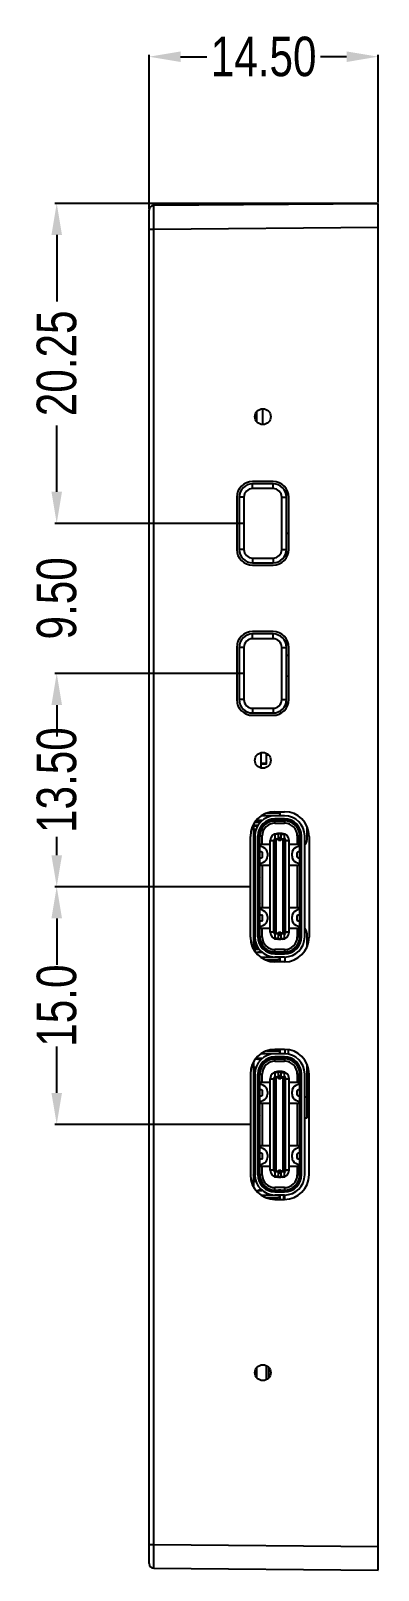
# Model space of a CAD drawing. Header units: inches. Extents: x -81 to 229, y -71 to 99.
# Drawn here: x 75.6 to 97.5, y -25.2 to 72.2 of the extents above; entities that cross this region are included whole.
import ezdxf

# ---------------------------------------------------------------- set-up
doc = ezdxf.new("R2010")
doc.units = ezdxf.units.IN
doc.header["$LTSCALE"] = 1.21
doc.header["$MEASUREMENT"] = 0
doc.header["$PDMODE"] = 3
doc.header["$PDSIZE"] = 0.3125
doc.layers.get('0').update_dxf_attribs({"linetype": 'CONTINUOUS'})
doc.layers.get('Defpoints').update_dxf_attribs({"linetype": 'CONTINUOUS'})
doc.layers.add('DIM', color=3, linetype='CONTINUOUS')
doc.styles.get("Standard").update_dxf_attribs({"font": 'txt', "width": 0.8})
doc.dimstyles.get("Standard").update_dxf_attribs({"dimtxt": 0.15625, "dimasz": 0.1875, "dimexe": 0.125, "dimexo": 0.0625, "dimgap": 0.09, "dimtad": 0, "dimtih": 1, "dimtoh": 1, "dimzin": 4, "dimdsep": 46, "dimtxsty": 'STANDARD', "dimblk": '_FILLED', "dimblk1": '_FILLED', "dimblk2": '_FILLED', "dimcen": 0.09, "dimazin": 1, "dimtp": 0.01, "dimtm": 0.01, "dimtfac": 1, "dimtofl": 0, "dimtmove": 0, "dimatfit": 3, "dimldrblk": '_FILLED', "dimfxl": 1, "dimtolj": 1, "dimtzin": 4, "dimarcsym": 0})

# ---------------------------------------------------------------- blocks, each defined once
blk = doc.blocks.new('_FILLED')
at = {"color": 0, "linetype": 'ByBlock'}
blk.add_solid([(0, 0), (-1, 0.167), (-1, -0.167)], dxfattribs=at)
blk = doc.blocks.new('*D7')
at = {"layer": 'Defpoints', "color": 0}
for p in [(97.535, 70.593), (83.035, 60.889), (97.535, 61.313)]:
    blk.add_point(p, dxfattribs=at)
at = {"layer": 'DIM', "color": 0, "lineweight": -2}
for p, q in [((83.035, 60.952), (83.035, 70.718)), ((85.035, 70.593), (86.695, 70.593)), ((95.535, 70.593), (93.875, 70.593)), ((97.535, 61.376), (97.535, 70.718))]:
    blk.add_line(p, q, dxfattribs=at)
at = {"layer": 'DIM', "color": 0, "lineweight": -2, "xscale": 2, "yscale": 2, "zscale": 2, "rotation": 180}
blk.add_blockref('_FILLED', (83.035, 70.593), dxfattribs=at)
at = {"layer": 'DIM', "color": 0, "lineweight": -2, "xscale": 2, "yscale": 2, "zscale": 2}
blk.add_blockref('_FILLED', (97.535, 70.593), dxfattribs=at)
at = {"layer": 'DIM', "insert": (90.285, 70.593), "char_height": 2.5, "attachment_point": 5}
blk.add_mtext('\\A1;14.50', dxfattribs=at)
blk = doc.blocks.new('*D16')
at = {"layer": 'Defpoints', "color": 0}
for p in [(89.035, 41.063), (77.195, 31.563), (89.035, 31.563)]:
    blk.add_point(p, dxfattribs=at)
at = {"layer": 'DIM', "color": 0, "lineweight": -2}
for p, q in [((77.195, 43.063), (77.195, 45.063)), ((88.973, 41.063), (77.07, 41.063)), ((88.973, 31.563), (77.07, 31.563)), ((77.195, 29.563), (77.195, 27.563))]:
    blk.add_line(p, q, dxfattribs=at)
at = {"layer": 'DIM', "color": 0, "lineweight": -2, "xscale": 2, "yscale": 2, "zscale": 2}
for p, rotation in [((77.195, 41.063), 270), ((77.195, 31.563), 90)]:
    blk.add_blockref('_FILLED', p, dxfattribs=dict(at, rotation=rotation))
at = {"layer": 'DIM', "insert": (77.195, 36.313), "char_height": 2.5, "attachment_point": 5, "rotation": 90}
blk.add_mtext('\\A1;9.50', dxfattribs=at)
blk = doc.blocks.new('*D17')
at = {"layer": 'Defpoints', "color": 0}
for p in [(89.035, 31.563), (77.195, 18.063), (89.445, 18.063)]:
    blk.add_point(p, dxfattribs=at)
at = {"layer": 'DIM', "color": 0, "lineweight": -2}
for p, q in [((88.973, 31.563), (77.07, 31.563)), ((77.195, 29.563), (77.195, 28.403)), ((77.195, 20.063), (77.195, 21.223)), ((89.383, 18.063), (77.07, 18.063))]:
    blk.add_line(p, q, dxfattribs=at)
at = {"layer": 'DIM', "color": 0, "lineweight": -2, "xscale": 2, "yscale": 2, "zscale": 2}
for p, rotation in [((77.195, 31.563), 90), ((77.195, 18.063), 270)]:
    blk.add_blockref('_FILLED', p, dxfattribs=dict(at, rotation=rotation))
at = {"layer": 'DIM', "insert": (77.195, 24.813), "char_height": 2.5, "attachment_point": 5, "rotation": 90}
blk.add_mtext('\\A1;13.50', dxfattribs=at)
blk = doc.blocks.new('*D18')
at = {"layer": 'Defpoints', "color": 0}
for p in [(77.195, 18.063), (77.195, 18.063), (89.445, 3.023)]:
    blk.add_point(p, dxfattribs=at)
at = {"layer": 'DIM', "color": 0, "lineweight": -2}
for p, q in [((77.133, 18.063), (77.07, 18.063)), ((77.195, 16.063), (77.195, 13.133)), ((77.195, 5.023), (77.195, 7.953)), ((89.383, 3.023), (77.07, 3.023))]:
    blk.add_line(p, q, dxfattribs=at)
at = {"layer": 'DIM', "color": 0, "lineweight": -2, "xscale": 2, "yscale": 2, "zscale": 2}
for p, rotation in [((77.195, 18.063), 90), ((77.195, 3.023), 270)]:
    blk.add_blockref('_FILLED', p, dxfattribs=dict(at, rotation=rotation))
at = {"layer": 'DIM', "insert": (77.195, 10.543), "char_height": 2.5, "attachment_point": 5, "rotation": 90}
blk.add_mtext('\\A1;15.0', dxfattribs=at)
blk = doc.blocks.new('*D19')
at = {"layer": 'Defpoints', "color": 0}
for p in [(77.195, 61.313), (97.535, 61.313), (88.585, 41.063)]:
    blk.add_point(p, dxfattribs=at)
at = {"layer": 'DIM', "color": 0, "lineweight": -2}
for p, q in [((97.473, 61.313), (77.07, 61.313)), ((77.195, 59.313), (77.195, 55.111)), ((77.195, 43.063), (77.195, 47.265)), ((88.523, 41.063), (77.07, 41.063))]:
    blk.add_line(p, q, dxfattribs=at)
at = {"layer": 'DIM', "color": 0, "lineweight": -2, "xscale": 2, "yscale": 2, "zscale": 2}
for p, rotation in [((77.195, 61.313), 90), ((77.195, 41.063), 270)]:
    blk.add_blockref('_FILLED', p, dxfattribs=dict(at, rotation=rotation))
at = {"layer": 'DIM', "insert": (77.195, 51.188), "char_height": 2.5, "attachment_point": 5, "rotation": 90}
blk.add_mtext('\\A1;20.25', dxfattribs=at)

msp = doc.modelspace()

# ---------------------------------------------------------------- linework, layer by layer
at = {"color": 7, "linetype": 'Continuous'}
for p, q in [((83.035, -24.763), (83.035, 60.889)), ((83.333, 61.189), (97.535, 61.313)), ((83.333, 59.689), (83.333, 61.189)), ((97.535, -25.187), (97.535, 61.313)), ((83.035, 59.689), (83.333, 59.689)), ((83.333, 59.689), (97.535, 59.813)), ((83.333, -23.563), (83.333, 59.689)), ((89.865, 47.484), (89.865, 48.142)), ((90.235, 47.313), (90.235, 48.313)), ((90.885, 43.713), (89.585, 43.713)), ((89.585, 43.263), (89.585, 43.563)), ((90.885, 43.563), (89.585, 43.563)), ((90.885, 43.263), (89.585, 43.263)), ((90.885, 43.263), (90.885, 43.563)), ((91.735, 38.906), (91.735, 43.22)), ((88.585, 42.713), (88.585, 39.413)), ((88.735, 42.713), (88.735, 39.413)), ((89.035, 42.713), (88.735, 42.713)), ((89.035, 42.713), (89.035, 39.413)), ((91.435, 39.413), (91.435, 42.713)), ((91.435, 42.713), (91.735, 42.713)), ((91.885, 39.413), (91.885, 42.713)), ((91.885, 40.424), (91.735, 40.424)), ((89.035, 39.413), (88.735, 39.413)), ((91.435, 39.413), (91.735, 39.413)), ((89.585, 38.863), (89.585, 38.563)), ((89.585, 38.863), (90.885, 38.863)), ((89.585, 38.563), (90.885, 38.563)), ((89.585, 38.413), (90.885, 38.413)), ((90.885, 38.863), (90.885, 38.563)), ((90.885, 34.213), (89.585, 34.213)), ((88.585, 33.213), (88.585, 29.913)), ((88.735, 33.213), (88.735, 29.913)), ((89.035, 33.213), (88.735, 33.213)), ((89.035, 33.213), (89.035, 29.913)), ((89.585, 33.763), (89.585, 34.063)), ((90.885, 34.063), (89.585, 34.063)), ((90.885, 33.763), (89.585, 33.763)), ((90.885, 33.763), (90.885, 34.063)), ((91.435, 29.913), (91.435, 33.213)), ((91.435, 33.213), (91.735, 33.213)), ((91.735, 29.406), (91.735, 33.72)), ((91.885, 29.913), (91.885, 33.213)), ((91.885, 32.701), (91.735, 32.704)), ((91.735, 31.404), (91.885, 31.401)), ((89.035, 29.913), (88.735, 29.913)), ((89.585, 29.363), (89.585, 29.063)), ((89.585, 29.363), (90.885, 29.363)), ((90.885, 29.363), (90.885, 29.063)), ((91.435, 29.913), (91.735, 29.913)), ((89.585, 29.063), (90.885, 29.063)), ((89.585, 28.913), (90.885, 28.913)), ((90.135, 25.583), (90.135, 26.543)), ((90.441, 26.516), (90.441, 25.841)), ((90.471, 25.871), (90.471, 26.496)), ((90.471, 26.404), (90.585, 26.404)), ((90.471, 25.871), (90.135, 25.871)), ((90.135, 25.841), (90.441, 25.841)), ((91.005, 22.558), (90.153, 22.558)), ((90.191, 22.578), (91.325, 22.578)), ((90.425, 22.578), (90.425, 22.558)), ((91.125, 22.728), (90.52, 22.728)), ((90.575, 22.558), (90.575, 22.578)), ((90.775, 22.578), (90.775, 22.558)), ((90.925, 22.558), (90.925, 22.578)), ((91.005, 22.813), (91.605, 22.813)), ((91.605, 22.558), (91.005, 22.558)), ((91.125, 22.813), (91.125, 22.728)), ((91.325, 22.558), (91.325, 22.813)), ((89.635, 21.983), (89.635, 14.143)), ((89.635, 21.659), (89.675, 21.659)), ((89.635, 21.642), (89.675, 21.642)), ((89.635, 21.538), (89.675, 21.538)), ((89.638, 21.989), (89.651, 21.989)), ((89.651, 22.012), (89.651, 21.95)), ((89.919, 21.95), (89.651, 21.95)), ((89.671, 21.93), (89.671, 22.05)), ((89.671, 21.93), (89.905, 21.93)), ((89.675, 14.488), (89.675, 21.688)), ((89.795, 21.688), (89.675, 21.688)), ((90.054, 22.13), (89.717, 22.13)), ((89.732, 22.149), (89.91, 22.149)), ((89.94, 22.18), (89.757, 22.18)), ((89.94, 22.21), (89.782, 22.21)), ((90.182, 22.258), (89.822, 22.258)), ((89.91, 22.258), (89.91, 22.149)), ((89.94, 22.18), (89.94, 22.258)), ((89.943, 22.254), (89.94, 22.254)), ((89.943, 22.258), (89.943, 22.254)), ((90.025, 22.178), (90.025, 22.258)), ((90.025, 22.178), (90.067, 22.143)), ((90.115, 22.238), (90.115, 22.195)), ((90.115, 22.238), (90.162, 22.238)), ((90.813, 22.238), (91.605, 22.238)), ((91.005, 22.358), (91.005, 22.258)), ((91.605, 22.358), (91.005, 22.358)), ((91.605, 22.258), (91.005, 22.258)), ((91.005, 22.088), (91.005, 22.238)), ((91.005, 22.088), (91.605, 22.088)), ((91.155, 21.383), (91.155, 21.433)), ((91.23, 21.433), (91.155, 21.433)), ((91.23, 22.238), (91.23, 22.258)), ((91.23, 22.244), (91.38, 22.244)), ((91.23, 20.983), (91.23, 21.433)), ((91.38, 21.433), (91.23, 21.433)), ((91.38, 22.258), (91.38, 22.238)), ((91.38, 21.433), (91.38, 20.983)), ((91.455, 21.433), (91.38, 21.433)), ((91.455, 21.433), (91.455, 21.383)), ((91.605, 22.258), (91.605, 22.358)), ((91.605, 22.238), (91.605, 22.088)), ((92.155, 22.088), (92.121, 22.088)), ((92.275, 21.993), (92.275, 21.966)), ((93.035, 21.063), (93.035, 21.871)), ((89.445, 14.873), (89.445, 21.253)), ((89.675, 21.298), (89.635, 21.298)), ((89.635, 21.278), (89.675, 21.278)), ((89.675, 21.228), (89.635, 21.228)), ((89.675, 20.728), (89.635, 20.728)), ((89.675, 20.498), (89.635, 20.498)), ((89.635, 20.478), (89.675, 20.478)), ((89.725, 21.278), (89.725, 14.898)), ((89.925, 14.898), (89.925, 21.278)), ((90.025, 21.278), (89.925, 21.278)), ((90.025, 21.278), (90.025, 14.898)), ((90.045, 20.669), (90.045, 21.283)), ((90.045, 21.278), (90.195, 21.278)), ((90.705, 20.738), (90.045, 20.738)), ((90.286, 20.548), (90.085, 20.637)), ((90.195, 20.738), (90.195, 21.278)), ((90.705, 15.193), (90.705, 20.983)), ((90.705, 20.983), (90.935, 20.983)), ((90.935, 15.193), (90.935, 20.983)), ((90.955, 21.013), (90.955, 19.513)), ((90.955, 21.013), (90.99, 21.013)), ((90.995, 20.663), (90.955, 20.663)), ((90.995, 21.012), (90.99, 21.013)), ((90.995, 21.383), (90.995, 14.793)), ((91.23, 21.383), (90.995, 21.383)), ((91.08, 21.092), (90.995, 21.126)), ((91.08, 15.083), (91.08, 21.092)), ((91.08, 21.092), (91.23, 21.092)), ((91.23, 21.426), (91.38, 21.426)), ((91.38, 21.158), (91.23, 21.158)), ((91.23, 21.065), (91.38, 21.065)), ((91.38, 20.983), (91.23, 20.983)), ((91.38, 21.383), (91.615, 21.383)), ((91.38, 21.092), (91.53, 21.092)), ((91.53, 21.092), (91.615, 21.126)), ((91.53, 15.083), (91.53, 21.092)), ((91.615, 14.793), (91.615, 21.383)), ((91.655, 20.663), (91.615, 20.663)), ((91.621, 21.013), (91.655, 21.013)), ((91.655, 20.663), (91.655, 21.013)), ((91.675, 15.193), (91.675, 20.983)), ((91.675, 20.983), (91.905, 20.983)), ((91.905, 15.193), (91.905, 20.983)), ((92.415, 20.738), (91.905, 20.738)), ((92.526, 20.637), (92.324, 20.548)), ((92.415, 21.278), (92.415, 20.738)), ((92.415, 21.278), (92.565, 21.278)), ((92.565, 20.738), (92.415, 20.738)), ((92.565, 20.669), (92.565, 21.283)), ((92.585, 14.898), (92.585, 21.278)), ((92.685, 21.278), (92.585, 21.278)), ((92.685, 14.898), (92.685, 21.278)), ((92.885, 14.898), (92.885, 21.278)), ((93.165, 21.253), (93.165, 14.873)), ((89.675, 20.238), (89.635, 20.238)), ((89.635, 19.938), (89.675, 19.938)), ((89.675, 19.738), (89.635, 19.738)), ((89.725, 20.438), (89.675, 20.438)), ((89.675, 20.058), (89.725, 20.058)), ((90.025, 20.335), (90.166, 20.273)), ((90.025, 20.058), (90.045, 20.058)), ((90.166, 19.902), (90.025, 19.841)), ((90.045, 19.85), (90.045, 20.326)), ((90.045, 16.669), (90.045, 19.507)), ((90.085, 19.539), (90.286, 19.628)), ((90.225, 19.994), (90.225, 20.182)), ((90.525, 20.182), (90.525, 19.994)), ((90.955, 19.513), (90.955, 19.163)), ((90.955, 19.513), (90.995, 19.513)), ((91.615, 19.513), (91.655, 19.513)), ((91.655, 19.163), (91.655, 19.513)), ((92.085, 19.994), (92.085, 20.182)), ((92.324, 19.628), (92.526, 19.539)), ((92.385, 20.182), (92.385, 19.994)), ((92.445, 20.273), (92.585, 20.335)), ((92.585, 19.841), (92.445, 19.902)), ((92.565, 20.326), (92.565, 19.85)), ((92.565, 19.507), (92.565, 16.669)), ((89.675, 19.46), (89.635, 19.46)), ((89.635, 19.45), (89.675, 19.45)), ((89.635, 19.438), (89.675, 19.438)), ((89.675, 19.238), (89.635, 19.238)), ((89.635, 18.938), (89.675, 18.938)), ((89.675, 18.738), (89.635, 18.738)), ((89.675, 18.51), (89.635, 18.51)), ((90.025, 18.598), (89.925, 18.598)), ((89.925, 18.588), (90.025, 18.588)), ((90.025, 19.188), (90.045, 19.159)), ((90.045, 19.038), (90.025, 19.038)), ((90.025, 18.665), (90.045, 18.636)), ((90.045, 19.438), (90.705, 19.438)), ((90.195, 19.438), (90.195, 16.738)), ((90.995, 19.163), (90.955, 19.163)), ((90.955, 18.963), (90.955, 18.713)), ((90.955, 18.963), (90.995, 18.963)), ((90.995, 18.713), (90.955, 18.713)), ((90.99, 18.963), (90.99, 19.163)), ((90.99, 18.463), (90.99, 18.713)), ((91.655, 19.163), (91.615, 19.163)), ((91.615, 18.963), (91.655, 18.963)), ((91.655, 18.713), (91.615, 18.713)), ((91.655, 18.713), (91.655, 18.963)), ((91.905, 19.438), (92.415, 19.438)), ((92.415, 19.438), (92.415, 16.738)), ((92.415, 19.438), (92.565, 19.438)), ((92.565, 19.267), (92.585, 19.267)), ((89.635, 18.5), (89.675, 18.5)), ((89.635, 18.438), (89.675, 18.438)), ((89.675, 18.238), (89.635, 18.238)), ((89.675, 18.059), (89.635, 18.059)), ((89.675, 17.939), (89.635, 17.939)), ((89.635, 17.938), (89.675, 17.938)), ((89.675, 17.738), (89.635, 17.738)), ((89.675, 17.669), (89.635, 17.669)), ((89.675, 17.639), (89.635, 17.639)), ((90.045, 17.54), (90.025, 17.511)), ((90.955, 18.463), (90.955, 18.213)), ((90.955, 18.463), (90.995, 18.463)), ((90.995, 18.213), (90.955, 18.213)), ((90.955, 17.963), (90.955, 17.713)), ((90.955, 17.963), (90.995, 17.963)), ((90.995, 17.713), (90.955, 17.713)), ((90.99, 17.963), (90.99, 18.213)), ((90.99, 17.463), (90.99, 17.713)), ((91.615, 18.463), (91.655, 18.463)), ((91.655, 18.213), (91.615, 18.213)), ((91.615, 17.963), (91.655, 17.963)), ((91.655, 17.713), (91.615, 17.713)), ((91.655, 18.213), (91.655, 18.463)), ((91.655, 17.713), (91.655, 17.963)), ((89.635, 17.438), (89.675, 17.438)), ((89.675, 17.238), (89.635, 17.238)), ((89.635, 16.938), (89.675, 16.938)), ((89.675, 16.738), (89.635, 16.738)), ((89.636, 16.71), (89.635, 16.71)), ((89.636, 16.68), (89.635, 16.68)), ((89.636, 16.582), (89.635, 16.582)), ((89.675, 17.492), (89.636, 17.492)), ((89.666, 16.938), (89.666, 17.238)), ((90.025, 17.138), (90.045, 17.138)), ((90.045, 17.017), (90.025, 16.988)), ((90.705, 16.738), (90.045, 16.738)), ((90.286, 16.548), (90.085, 16.637)), ((90.955, 17.463), (90.955, 17.213)), ((90.955, 17.463), (90.995, 17.463)), ((90.995, 17.213), (90.955, 17.213)), ((90.955, 17.013), (90.955, 15.513)), ((90.955, 17.013), (90.995, 17.013)), ((90.995, 16.663), (90.955, 16.663)), ((90.99, 17.013), (90.99, 17.213)), ((91.615, 17.463), (91.655, 17.463)), ((91.655, 17.213), (91.615, 17.213)), ((91.615, 17.013), (91.655, 17.013)), ((91.655, 16.663), (91.615, 16.663)), ((91.655, 17.213), (91.655, 17.463)), ((91.655, 16.663), (91.655, 17.013)), ((92.415, 16.738), (91.905, 16.738)), ((92.526, 16.637), (92.324, 16.548)), ((92.565, 16.738), (92.415, 16.738)), ((89.675, 16.557), (89.635, 16.557)), ((89.675, 16.557), (89.635, 16.557)), ((89.635, 16.438), (89.675, 16.438)), ((89.675, 16.238), (89.635, 16.238)), ((89.635, 16.139), (89.636, 16.139)), ((89.675, 16.057), (89.635, 16.057)), ((89.635, 15.938), (89.675, 15.938)), ((89.675, 15.698), (89.635, 15.698)), ((89.635, 15.678), (89.675, 15.678)), ((89.725, 16.118), (89.675, 16.118)), ((89.725, 15.738), (89.675, 15.738)), ((90.025, 16.335), (90.166, 16.273)), ((90.045, 16.118), (90.025, 16.118)), ((90.166, 15.902), (90.025, 15.841)), ((90.045, 15.85), (90.045, 16.326)), ((90.085, 15.539), (90.286, 15.628)), ((90.225, 15.994), (90.225, 16.182)), ((90.525, 16.182), (90.525, 15.994)), ((92.085, 15.994), (92.085, 16.182)), ((92.324, 15.628), (92.526, 15.539)), ((92.385, 16.182), (92.385, 15.994)), ((92.445, 16.273), (92.585, 16.335)), ((92.585, 15.841), (92.445, 15.902)), ((92.565, 16.326), (92.565, 15.85)), ((89.675, 15.448), (89.635, 15.448)), ((89.675, 14.948), (89.635, 14.948)), ((89.675, 14.903), (89.635, 14.903)), ((89.635, 14.888), (89.675, 14.888)), ((89.675, 14.638), (89.635, 14.638)), ((89.651, 14.638), (89.651, 14.614)), ((89.675, 14.614), (89.651, 14.614)), ((89.671, 14.594), (89.671, 14.638)), ((89.925, 14.898), (90.025, 14.898)), ((90.045, 14.893), (90.045, 15.507)), ((90.045, 15.438), (90.705, 15.438)), ((90.195, 14.898), (90.045, 14.898)), ((90.195, 14.898), (90.195, 15.438)), ((90.935, 15.193), (90.705, 15.193)), ((90.955, 15.513), (90.955, 15.163)), ((90.955, 15.513), (90.995, 15.513)), ((90.99, 15.163), (90.955, 15.163)), ((90.995, 15.163), (90.99, 15.163)), ((91.08, 15.083), (90.995, 15.049)), ((91.23, 14.793), (90.995, 14.793)), ((91.23, 15.083), (91.08, 15.083)), ((91.155, 14.743), (91.155, 14.793)), ((91.23, 14.743), (91.155, 14.743)), ((91.23, 14.743), (91.23, 15.193)), ((91.23, 15.193), (91.38, 15.193)), ((91.38, 15.11), (91.23, 15.11)), ((91.23, 15.018), (91.38, 15.018)), ((91.38, 14.75), (91.23, 14.75)), ((91.23, 14.743), (91.38, 14.743)), ((91.38, 15.193), (91.38, 14.743)), ((91.53, 15.083), (91.38, 15.083)), ((91.38, 14.793), (91.615, 14.793)), ((91.455, 14.743), (91.38, 14.743)), ((91.455, 14.793), (91.455, 14.743)), ((91.615, 15.049), (91.53, 15.083)), ((91.615, 15.513), (91.655, 15.513)), ((91.655, 15.163), (91.621, 15.163)), ((91.655, 15.163), (91.655, 15.513)), ((91.905, 15.193), (91.675, 15.193)), ((91.905, 15.438), (92.415, 15.438)), ((92.415, 15.438), (92.415, 14.898)), ((92.415, 15.438), (92.565, 15.438)), ((92.565, 14.898), (92.415, 14.898)), ((92.565, 14.893), (92.565, 15.507)), ((92.585, 14.898), (92.685, 14.898)), ((93.035, 14.255), (93.035, 15.063)), ((89.635, 14.404), (89.829, 14.404)), ((89.655, 14.535), (89.655, 14.601)), ((90.004, 14.104), (89.656, 14.104)), ((89.666, 14.404), (89.666, 14.537)), ((89.675, 14.537), (89.666, 14.537)), ((89.666, 14.506), (89.675, 14.506)), ((89.671, 14.594), (89.675, 14.594)), ((89.675, 14.488), (89.795, 14.488)), ((89.735, 14.057), (89.681, 14.057)), ((89.698, 14.026), (89.735, 14.026)), ((89.735, 14.488), (89.735, 14.404)), ((89.735, 14.104), (89.735, 13.973)), ((89.781, 13.918), (90.182, 13.918)), ((89.785, 14.404), (89.785, 14.104)), ((89.8, 14.104), (89.8, 14.404)), ((89.896, 14.26), (89.896, 14.104)), ((90.067, 14.033), (90.025, 13.998)), ((90.025, 13.918), (90.025, 13.998)), ((90.115, 13.98), (90.115, 13.938)), ((90.115, 13.938), (90.162, 13.938)), ((90.813, 13.938), (91.605, 13.938)), ((91.005, 13.938), (91.005, 14.088)), ((91.605, 14.088), (91.005, 14.088)), ((91.005, 13.918), (91.005, 13.818)), ((91.005, 13.918), (91.605, 13.918)), ((91.005, 13.818), (91.605, 13.818)), ((91.23, 13.918), (91.23, 13.938)), ((91.38, 13.932), (91.23, 13.932)), ((91.38, 13.938), (91.38, 13.918)), ((91.605, 14.088), (91.605, 13.938)), ((91.605, 13.818), (91.605, 13.918)), ((92.157, 14.088), (92.121, 14.088)), ((92.275, 14.183), (92.275, 14.21)), ((90.088, 13.618), (91.004, 13.618)), ((91.325, 13.598), (90.112, 13.598)), ((90.378, 13.448), (91.125, 13.448)), ((90.425, 13.618), (90.425, 13.598)), ((90.575, 13.598), (90.575, 13.618)), ((90.775, 13.618), (90.775, 13.598)), ((90.925, 13.598), (90.925, 13.618)), ((91.605, 13.618), (91.005, 13.618)), ((91.605, 13.313), (91.005, 13.313)), ((91.125, 13.448), (91.125, 13.313)), ((91.325, 13.618), (91.325, 13.598)), ((91.325, 13.313), (91.325, 13.598)), ((91.635, 13.62), (91.635, 13.316)), ((89.635, 6.918), (89.635, -0.872)), ((89.655, 6.602), (89.655, 6.957)), ((89.66, 6.473), (89.66, 6.967)), ((89.785, 7.171), (90.025, 7.134)), ((90.182, 7.193), (89.806, 7.193)), ((90.025, 7.113), (90.025, 7.193)), ((90.025, 7.113), (90.067, 7.078)), ((90.115, 7.173), (90.115, 7.13)), ((90.115, 7.173), (90.162, 7.173)), ((91.005, 7.493), (90.124, 7.493)), ((90.163, 7.513), (91.325, 7.513)), ((90.425, 7.513), (90.425, 7.493)), ((91.125, 7.663), (90.458, 7.663)), ((90.575, 7.493), (90.575, 7.513)), ((90.775, 7.513), (90.775, 7.493)), ((90.813, 7.173), (91.605, 7.173)), ((90.925, 7.493), (90.925, 7.513)), ((91.605, 7.773), (91.005, 7.773)), ((91.605, 7.493), (91.005, 7.493)), ((91.005, 7.293), (91.005, 7.193)), ((91.605, 7.293), (91.005, 7.293)), ((91.605, 7.193), (91.005, 7.193)), ((91.005, 7.023), (91.005, 7.173)), ((91.005, 7.023), (91.605, 7.023)), ((91.125, 7.773), (91.125, 7.663)), ((91.23, 7.173), (91.23, 7.193)), ((91.23, 7.179), (91.38, 7.179)), ((91.325, 7.493), (91.325, 7.773)), ((91.38, 7.193), (91.38, 7.173)), ((91.605, 7.193), (91.605, 7.293)), ((91.605, 7.173), (91.605, 7.023)), ((91.635, 7.768), (91.635, 7.49)), ((91.835, 7.736), (91.835, 7.471)), ((92.156, 7.023), (92.121, 7.023)), ((92.275, 6.928), (92.275, 6.901)), ((89.445, 6.213), (89.445, -0.167)), ((89.635, 6.789), (89.655, 6.789)), ((89.66, 6.602), (89.635, 6.602)), ((89.635, 6.502), (89.66, 6.502)), ((89.635, 6.473), (89.675, 6.473)), ((89.675, 6.233), (89.635, 6.233)), ((89.635, 6.213), (89.675, 6.213)), ((89.675, 6.163), (89.635, 6.163)), ((89.655, 6.473), (89.655, 6.502)), ((89.675, -0.577), (89.675, 6.623)), ((89.795, 6.623), (89.675, 6.623)), ((89.725, 6.213), (89.725, -0.167)), ((89.735, 6.641), (89.802, 6.648)), ((89.735, 6.641), (89.735, 6.623)), ((89.925, -0.167), (89.925, 6.213)), ((90.025, 6.213), (89.925, 6.213)), ((90.025, 6.213), (90.025, -0.167)), ((90.045, 5.604), (90.045, 6.218)), ((90.045, 6.213), (90.195, 6.213)), ((90.195, 5.673), (90.195, 6.213)), ((90.705, 0.128), (90.705, 5.918)), ((90.705, 5.918), (90.935, 5.918)), ((90.935, 0.128), (90.935, 5.918)), ((90.955, 5.948), (90.955, 4.448)), ((90.955, 5.948), (90.99, 5.948)), ((90.995, 5.948), (90.99, 5.948)), ((90.995, 6.318), (90.995, -0.272)), ((91.23, 6.318), (90.995, 6.318)), ((91.08, 6.028), (90.995, 6.062)), ((91.08, 0.018), (91.08, 6.028)), ((91.08, 6.028), (91.23, 6.028)), ((91.155, 6.318), (91.155, 6.368)), ((91.23, 6.368), (91.155, 6.368)), ((91.23, 5.918), (91.23, 6.368)), ((91.38, 6.368), (91.23, 6.368)), ((91.23, 6.361), (91.38, 6.361)), ((91.38, 6.093), (91.23, 6.093)), ((91.23, 6), (91.38, 6)), ((91.38, 5.918), (91.23, 5.918)), ((91.38, 6.368), (91.38, 5.918)), ((91.455, 6.368), (91.38, 6.368)), ((91.38, 6.318), (91.615, 6.318)), ((91.38, 6.028), (91.53, 6.028)), ((91.455, 6.368), (91.455, 6.318)), ((91.53, 6.028), (91.615, 6.062)), ((91.53, 0.018), (91.53, 6.028)), ((91.615, -0.272), (91.615, 6.318)), ((91.621, 5.948), (91.655, 5.948)), ((91.655, 5.598), (91.655, 5.948)), ((91.675, 0.128), (91.675, 5.918)), ((91.675, 5.918), (91.905, 5.918)), ((91.905, 0.128), (91.905, 5.918)), ((92.415, 6.213), (92.415, 5.673)), ((92.415, 6.213), (92.565, 6.213)), ((92.565, 5.604), (92.565, 6.218)), ((92.585, -0.167), (92.585, 6.213)), ((92.685, 6.213), (92.585, 6.213)), ((92.685, -0.167), (92.685, 6.213)), ((92.885, -0.167), (92.885, 6.213)), ((93.035, 3.445), (93.035, 6.8)), ((93.165, -0.167), (93.165, 6.213)), ((89.675, 5.663), (89.635, 5.663)), ((89.675, 5.433), (89.635, 5.433)), ((89.635, 5.413), (89.675, 5.413)), ((89.675, 5.173), (89.635, 5.173)), ((89.635, 5.104), (89.675, 5.104)), ((89.635, 4.873), (89.675, 4.873)), ((89.651, 5.154), (89.651, 5.104)), ((89.651, 5.154), (89.675, 5.154)), ((89.671, 5.104), (89.671, 5.173)), ((89.725, 5.373), (89.675, 5.373)), ((89.675, 4.993), (89.725, 4.993)), ((90.025, 5.27), (90.166, 5.209)), ((90.025, 4.993), (90.045, 4.993)), ((90.195, 5.673), (90.045, 5.673)), ((90.045, 4.785), (90.045, 5.261)), ((90.286, 5.483), (90.085, 5.572)), ((90.705, 5.673), (90.195, 5.673)), ((90.225, 4.929), (90.225, 5.117)), ((90.525, 5.117), (90.525, 4.929)), ((90.995, 5.598), (90.955, 5.598)), ((91.655, 5.598), (91.615, 5.598)), ((92.415, 5.673), (91.905, 5.673)), ((92.085, 4.929), (92.085, 5.117)), ((92.526, 5.572), (92.324, 5.483)), ((92.385, 5.117), (92.385, 4.929)), ((92.565, 5.673), (92.415, 5.673)), ((92.445, 5.209), (92.585, 5.27)), ((92.565, 5.261), (92.565, 4.785)), ((89.675, 4.673), (89.635, 4.673)), ((89.661, 4.658), (89.635, 4.658)), ((89.635, 4.373), (89.675, 4.373)), ((89.675, 4.173), (89.635, 4.173)), ((89.651, 4.673), (89.651, 4.658)), ((89.675, 4.374), (89.651, 4.374)), ((89.651, 3.978), (89.651, 3.873)), ((89.675, 3.978), (89.651, 3.978)), ((89.661, 4.673), (89.661, 4.374)), ((89.661, 4.173), (89.661, 3.978)), ((89.671, 3.873), (89.671, 3.978)), ((90.166, 4.837), (90.025, 4.776)), ((90.025, 4.123), (90.045, 4.094)), ((90.045, 3.973), (90.025, 3.973)), ((90.045, 1.604), (90.045, 4.442)), ((90.045, 4.373), (90.195, 4.373)), ((90.085, 4.474), (90.286, 4.563)), ((90.195, 4.373), (90.195, 1.673)), ((90.195, 4.373), (90.705, 4.373)), ((90.955, 4.448), (90.955, 4.098)), ((90.955, 4.448), (90.995, 4.448)), ((90.995, 4.098), (90.955, 4.098)), ((90.955, 3.898), (90.955, 3.648)), ((90.955, 3.898), (90.995, 3.898)), ((90.99, 3.898), (90.99, 4.098)), ((91.615, 4.448), (91.617, 4.448)), ((91.617, 4.098), (91.615, 4.098)), ((91.615, 3.898), (91.655, 3.898)), ((91.617, 4.448), (91.655, 4.448)), ((91.655, 4.098), (91.617, 4.098)), ((91.655, 4.098), (91.655, 4.448)), ((91.655, 3.648), (91.655, 3.898)), ((91.905, 4.373), (92.415, 4.373)), ((92.324, 4.563), (92.526, 4.474)), ((92.415, 4.373), (92.415, 1.673)), ((92.415, 4.373), (92.565, 4.373)), ((92.585, 4.776), (92.445, 4.837)), ((92.565, 4.442), (92.565, 1.604)), ((93.035, 4.745), (92.885, 4.742)), ((89.635, 3.873), (89.675, 3.873)), ((89.675, 3.673), (89.635, 3.673)), ((89.635, 3.373), (89.675, 3.373)), ((89.675, 3.173), (89.635, 3.173)), ((89.675, 3.124), (89.635, 3.124)), ((90.025, 3.533), (89.925, 3.533)), ((89.925, 3.523), (90.025, 3.523)), ((90.025, 3.6), (90.045, 3.571)), ((90.995, 3.648), (90.955, 3.648)), ((90.955, 3.398), (90.955, 3.148)), ((90.955, 3.398), (90.995, 3.398)), ((90.995, 3.148), (90.955, 3.148)), ((90.99, 3.398), (90.99, 3.648)), ((90.99, 2.898), (90.99, 3.148)), ((91.655, 3.648), (91.615, 3.648)), ((91.615, 3.398), (91.655, 3.398)), ((91.655, 3.148), (91.615, 3.148)), ((91.655, 3.148), (91.655, 3.398)), ((92.565, 3.437), (92.585, 3.437)), ((92.885, 3.442), (93.035, 3.445)), ((89.635, 2.873), (89.675, 2.873)), ((89.675, 2.673), (89.635, 2.673)), ((89.675, 2.524), (89.635, 2.524)), ((89.635, 2.373), (89.675, 2.373)), ((89.675, 2.173), (89.635, 2.173)), ((90.045, 2.475), (90.025, 2.446)), ((90.025, 2.073), (90.045, 2.073)), ((90.045, 1.952), (90.025, 1.923)), ((90.955, 2.898), (90.955, 2.648)), ((90.955, 2.898), (90.995, 2.898)), ((90.995, 2.648), (90.955, 2.648)), ((90.955, 2.398), (90.955, 2.148)), ((90.955, 2.398), (90.995, 2.398)), ((90.995, 2.148), (90.955, 2.148)), ((90.99, 2.398), (90.99, 2.648)), ((90.99, 1.948), (90.99, 2.148)), ((91.615, 2.898), (91.655, 2.898)), ((91.655, 2.648), (91.615, 2.648)), ((91.615, 2.398), (91.655, 2.398)), ((91.655, 2.148), (91.615, 2.148)), ((91.655, 2.648), (91.655, 2.898)), ((91.655, 2.148), (91.655, 2.398)), ((89.635, 1.873), (89.675, 1.873)), ((89.675, 1.673), (89.635, 1.673)), ((89.635, 1.373), (89.675, 1.373)), ((89.675, 1.173), (89.635, 1.173)), ((89.675, 1.165), (89.635, 1.165)), ((89.666, 1.373), (89.666, 1.673)), ((89.666, 1.134), (89.666, 1.173)), ((89.666, 1.134), (89.675, 1.134)), ((89.725, 1.053), (89.675, 1.053)), ((90.025, 1.27), (90.166, 1.209)), ((90.045, 1.053), (90.025, 1.053)), ((90.195, 1.673), (90.045, 1.673)), ((90.045, 0.785), (90.045, 1.261)), ((90.286, 1.483), (90.085, 1.572)), ((90.705, 1.673), (90.195, 1.673)), ((90.225, 0.929), (90.225, 1.117)), ((90.525, 1.117), (90.525, 0.929)), ((90.955, 1.948), (90.955, 0.448)), ((90.955, 1.948), (90.995, 1.948)), ((90.995, 1.598), (90.955, 1.598)), ((91.615, 1.948), (91.617, 1.948)), ((91.617, 1.598), (91.615, 1.598)), ((91.617, 1.948), (91.655, 1.948)), ((91.655, 1.598), (91.617, 1.598)), ((91.655, 1.598), (91.655, 1.948)), ((92.415, 1.673), (91.905, 1.673)), ((92.085, 0.929), (92.085, 1.117)), ((92.526, 1.572), (92.324, 1.483)), ((92.385, 1.117), (92.385, 0.929)), ((92.565, 1.673), (92.415, 1.673)), ((92.445, 1.209), (92.585, 1.27)), ((92.565, 1.261), (92.565, 0.785)), ((89.635, 0.873), (89.675, 0.873)), ((89.675, 0.633), (89.635, 0.633)), ((89.635, 0.613), (89.675, 0.613)), ((89.675, 0.383), (89.635, 0.383)), ((89.725, 0.673), (89.675, 0.673)), ((90.166, 0.837), (90.025, 0.776)), ((90.045, -0.172), (90.045, 0.442)), ((90.045, 0.373), (90.195, 0.373)), ((90.085, 0.474), (90.286, 0.563)), ((90.195, -0.167), (90.195, 0.373)), ((90.195, 0.373), (90.705, 0.373)), ((90.935, 0.128), (90.705, 0.128)), ((90.955, 0.448), (90.955, 0.098)), ((90.955, 0.448), (90.995, 0.448)), ((90.99, 0.098), (90.955, 0.098)), ((90.995, 0.098), (90.99, 0.098)), ((91.08, 0.018), (90.995, -0.016)), ((91.23, 0.018), (91.08, 0.018)), ((91.23, -0.322), (91.23, 0.128)), ((91.23, 0.128), (91.38, 0.128)), ((91.38, 0.046), (91.23, 0.046)), ((91.38, 0.128), (91.38, -0.322)), ((91.53, 0.018), (91.38, 0.018)), ((91.615, -0.016), (91.53, 0.018)), ((91.615, 0.448), (91.655, 0.448)), ((91.655, 0.098), (91.621, 0.098)), ((91.655, 0.098), (91.655, 0.448)), ((91.905, 0.128), (91.675, 0.128)), ((91.905, 0.373), (92.415, 0.373)), ((92.324, 0.563), (92.526, 0.474)), ((92.415, 0.373), (92.415, -0.167)), ((92.415, 0.373), (92.565, 0.373)), ((92.585, 0.776), (92.445, 0.837)), ((92.565, -0.172), (92.565, 0.442)), ((89.675, -0.117), (89.635, -0.117)), ((89.675, -0.162), (89.635, -0.162)), ((89.635, -0.177), (89.675, -0.177)), ((89.675, -0.427), (89.635, -0.427)), ((89.635, -0.621), (89.655, -0.621)), ((89.635, -0.687), (89.655, -0.687)), ((89.655, -0.717), (89.635, -0.717)), ((89.655, -0.177), (89.655, -0.162)), ((89.655, -0.912), (89.655, -0.427)), ((89.675, -0.577), (89.795, -0.577)), ((89.925, -0.167), (90.025, -0.167)), ((90.195, -0.167), (90.045, -0.167)), ((91.23, -0.272), (90.995, -0.272)), ((91.155, -0.322), (91.155, -0.272)), ((91.23, -0.322), (91.155, -0.322)), ((91.23, -0.047), (91.38, -0.047)), ((91.38, -0.315), (91.23, -0.315)), ((91.23, -0.322), (91.38, -0.322)), ((91.38, -0.272), (91.615, -0.272)), ((91.455, -0.322), (91.38, -0.322)), ((91.455, -0.272), (91.455, -0.322)), ((92.275, -0.882), (92.275, -0.855)), ((92.565, -0.167), (92.415, -0.167)), ((92.585, -0.167), (92.685, -0.167)), ((89.806, -1.147), (90.182, -1.147)), ((90.067, -1.032), (90.025, -1.067)), ((90.025, -1.147), (90.025, -1.067)), ((90.115, -1.084), (90.115, -1.127)), ((90.115, -1.127), (90.162, -1.127)), ((90.123, -1.447), (91.005, -1.447)), ((91.325, -1.467), (90.162, -1.467)), ((90.425, -1.447), (90.425, -1.467)), ((90.457, -1.617), (91.125, -1.617)), ((90.575, -1.467), (90.575, -1.447)), ((90.775, -1.447), (90.775, -1.467)), ((90.813, -1.127), (91.605, -1.127)), ((90.925, -1.467), (90.925, -1.447)), ((91.005, -1.127), (91.005, -0.977)), ((91.605, -0.977), (91.005, -0.977)), ((91.005, -1.147), (91.005, -1.247)), ((91.005, -1.147), (91.605, -1.147)), ((91.005, -1.247), (91.605, -1.247)), ((91.605, -1.447), (91.005, -1.447)), ((91.005, -1.727), (91.605, -1.727)), ((91.125, -1.617), (91.125, -1.727)), ((91.23, -1.147), (91.23, -1.127)), ((91.38, -1.133), (91.23, -1.133)), ((91.325, -1.727), (91.325, -1.447)), ((91.38, -1.127), (91.38, -1.147)), ((91.535, -1.447), (91.535, -1.727)), ((91.605, -0.977), (91.605, -1.127)), ((91.605, -1.247), (91.605, -1.147)), ((91.635, -1.722), (91.635, -1.445)), ((92.157, -0.977), (92.121, -0.977)), ((89.865, -13.016), (89.865, -12.358)), ((90.455, -12.244), (90.455, -13.13)), ((90.615, -13.001), (90.615, -12.373)), ((83.035, -23.563), (83.333, -23.563)), ((83.333, -23.563), (97.535, -23.687)), ((83.333, -25.063), (83.333, -23.563)), ((83.333, -25.063), (97.535, -25.187))]:
    msp.add_line(p, q, dxfattribs=at)
for centre in [(90.235, 47.813), (90.235, 26.063), (90.235, -12.687)]:
    msp.add_circle(centre, 0.5, dxfattribs=at)
for centre, radius, start, end in [((83.335, 60.889), 0.3, 90.5, 180), ((89.585, 42.713), 1, 90, 180), ((89.585, 42.713), 0.85, 90, 180), ((89.585, 42.713), 0.55, 90, 180), ((90.885, 42.713), 1, 0, 90), ((90.885, 42.713), 0.85, 0, 90), ((90.885, 42.713), 0.55, 0, 90), ((89.585, 39.413), 1, 180, 270), ((89.585, 39.413), 0.85, 180, 270), ((89.585, 39.413), 0.55, 180, 270), ((90.885, 39.413), 1, 270, 0), ((90.885, 39.413), 0.85, 270, 0), ((90.885, 39.413), 0.55, 270, 0), ((89.585, 33.213), 1, 90, 180), ((90.885, 33.213), 1, 0, 90), ((89.585, 33.213), 0.85, 90, 180), ((89.585, 33.213), 0.55, 90, 180), ((90.885, 33.213), 0.85, 0, 90), ((90.885, 33.213), 0.55, 0, 90), ((89.585, 29.913), 1, 180, 270), ((89.585, 29.913), 0.85, 180, 270), ((89.585, 29.913), 0.55, 180, 270), ((90.885, 29.913), 1, 270, 0), ((90.885, 29.913), 0.85, 270, 0), ((90.885, 29.913), 0.55, 270, 0), ((90.441, 25.871), 0.03, 270, 0), ((91.005, 21.253), 1.56, 90, 180), ((91.005, 21.278), 1.28, 90, 180), ((91.605, 21.253), 1.56, 0, 90), ((91.605, 21.278), 1.28, 0, 90), ((89.671, 21.95), 0.02, 180, 270), ((89.91, 22.18), 0.0305, 270, 0), ((91.005, 21.278), 1.08, 90, 180), ((91.005, 21.278), 0.98, 90, 180), ((91.005, 21.278), 0.96, 90, 180), ((91.005, 21.278), 0.81, 90, 180), ((91.155, 20.983), 0.45, 90, 180), ((91.455, 20.983), 0.45, 0, 90), ((91.605, 21.278), 1.08, 0, 90), ((91.605, 21.278), 0.98, 0, 90), ((91.605, 21.278), 0.96, 0, 90), ((91.605, 21.278), 0.81, 0, 90), ((90.112, 21.213), 0.0967, 133.60282, 153.70844), ((90.112, 21.153), 0.0967, 206.29156, 226.39718), ((90.125, 20.728), 0.1, 180, 246.25051), ((90.125, 20.182), 0.4, 0, 66.25051), ((91.154, 20.984), 0.218, 136.87956, 138.2301), ((91.457, 20.984), 0.218, 41.76987, 43.1205), ((92.485, 20.182), 0.4, 113.74949, 180), ((92.485, 20.728), 0.1, 293.74949, 0), ((92.499, 21.213), 0.0967, 26.29156, 46.39718), ((92.499, 21.153), 0.0967, 313.60282, 333.70844), ((92.585, 20.838), 0.15, 262.66442, 266.48957), ((92.535, 21.063), 0.5, 314.99763, 359.99771), ((90.125, 19.448), 0.1, 113.74949, 180), ((90.125, 20.182), 0.1, 0, 66.25051), ((90.125, 19.994), 0.1, 293.74949, 0), ((90.125, 19.994), 0.4, 293.74949, 0), ((90.994, 19.471), 0.0415, 87.6477, 89.98522), ((91.617, 19.471), 0.0415, 90.01478, 92.3523), ((92.485, 19.994), 0.4, 180, 246.25051), ((92.485, 20.182), 0.1, 113.74949, 180), ((92.485, 19.994), 0.1, 180, 246.25051), ((92.485, 19.448), 0.1, 0, 66.25051), ((90.994, 19.204), 0.0415, 270.00727, 272.34503), ((91.617, 19.204), 0.0415, 267.65497, 269.99274), ((89.666, 16.68), 0.0305, 180, 193.94237), ((90.125, 16.728), 0.1, 180, 246.25051), ((90.994, 16.971), 0.0415, 87.6477, 89.98512), ((90.994, 16.704), 0.0415, 270.00726, 272.34503), ((91.617, 16.971), 0.0415, 90.01487, 92.3523), ((91.617, 16.704), 0.0415, 267.65497, 269.99274), ((92.485, 16.728), 0.1, 293.74949, 0), ((90.125, 16.182), 0.1, 0, 66.25051), ((90.125, 15.994), 0.1, 293.74949, 0), ((90.125, 16.182), 0.4, 0, 66.25051), ((90.125, 15.994), 0.4, 293.74949, 0), ((92.485, 16.182), 0.4, 113.74949, 180), ((92.485, 15.994), 0.4, 180, 246.25051), ((92.485, 16.182), 0.1, 113.74949, 180), ((92.485, 15.994), 0.1, 180, 246.25051), ((91.005, 14.873), 1.56, 180, 270), ((89.671, 14.614), 0.02, 180, 270), ((91.005, 14.898), 1.28, 180, 270), ((91.005, 14.898), 1.08, 180, 270), ((90.125, 15.448), 0.1, 113.74949, 180), ((90.112, 15.023), 0.0967, 133.60282, 153.70844), ((90.112, 14.963), 0.0967, 206.29156, 226.39718), ((91.005, 14.898), 0.98, 180, 270), ((91.005, 14.898), 0.96, 180, 270), ((91.005, 14.898), 0.81, 180, 270), ((91.155, 15.193), 0.45, 180, 270), ((91.158, 15.195), 0.223, 221.8701, 223.12274), ((91.455, 15.193), 0.45, 270, 0), ((91.605, 14.898), 1.28, 270, 0), ((91.605, 14.898), 1.08, 270, 360), ((91.605, 14.898), 0.98, 270, 0), ((91.605, 14.898), 0.96, 270, 0), ((91.605, 14.898), 0.81, 270, 0), ((91.605, 14.873), 1.56, 270, 0), ((91.457, 15.192), 0.218, 316.88073, 318.16787), ((92.485, 15.448), 0.1, 0, 66.25051), ((92.499, 15.023), 0.0967, 26.29156, 46.39718), ((92.499, 14.963), 0.0967, 313.60282, 333.70844), ((92.585, 15.338), 0.15, 93.54101, 97.2969), ((92.535, 15.063), 0.5, 0.00229, 45.48075), ((91.005, 6.213), 1.56, 90, 180), ((91.005, 6.213), 1.28, 90, 180), ((91.005, 6.213), 1.08, 90, 180), ((91.005, 6.213), 0.98, 90, 180), ((91.005, 6.213), 0.96, 90, 180), ((91.005, 6.213), 0.81, 90, 180), ((91.605, 6.213), 1.56, 0, 90), ((91.605, 6.213), 1.28, 0, 90), ((91.605, 6.213), 1.08, 0, 90), ((91.605, 6.213), 0.98, 0, 90), ((91.605, 6.213), 0.96, 0, 90), ((91.605, 6.213), 0.81, 0, 90), ((90.112, 6.148), 0.0967, 133.60282, 153.70844), ((90.112, 6.088), 0.0967, 206.29156, 226.39718), ((91.155, 5.918), 0.45, 90, 180), ((91.154, 5.919), 0.218, 136.87954, 138.21616), ((91.455, 5.918), 0.45, 0, 90), ((91.457, 5.919), 0.218, 41.78381, 43.12052), ((92.499, 6.148), 0.0967, 26.29156, 46.39718), ((92.499, 6.088), 0.0967, 313.60282, 333.70844), ((89.671, 5.154), 0.02, 107.14442, 180), ((89.671, 5.154), 0.02, 106.6863, 180), ((90.125, 5.663), 0.1, 180, 246.25051), ((90.125, 5.117), 0.1, 0, 66.25051), ((90.125, 4.929), 0.1, 293.74949, 0), ((90.125, 5.117), 0.4, 0, 66.25051), ((90.125, 4.929), 0.4, 293.74949, 0), ((92.485, 5.117), 0.4, 113.74949, 180), ((92.485, 4.929), 0.4, 180, 246.25051), ((92.485, 5.117), 0.1, 113.74949, 180), ((92.485, 4.929), 0.1, 180, 246.25051), ((92.485, 5.663), 0.1, 293.74949, 0), ((92.585, 5.773), 0.15, 262.66436, 266.48213), ((90.125, 4.383), 0.1, 113.74949, 180), ((90.994, 4.406), 0.0415, 87.64931, 89.98689), ((90.994, 4.139), 0.0415, 270.00894, 272.34665), ((91.617, 4.406), 0.0415, 90.01311, 92.35069), ((91.617, 4.139), 0.0415, 267.65335, 269.99107), ((92.485, 4.383), 0.1, 0, 66.25051), ((89.666, 1.165), 0.0305, 180, 270), ((90.125, 1.663), 0.1, 180, 246.25051), ((90.125, 1.117), 0.1, 0, 66.25051), ((90.125, 1.117), 0.4, 0, 66.25051), ((90.994, 1.906), 0.0415, 87.64931, 89.98679), ((90.994, 1.639), 0.0415, 270.00893, 272.34664), ((91.617, 1.906), 0.0415, 90.0132, 92.35069), ((91.617, 1.639), 0.0415, 267.65335, 269.99107), ((92.485, 1.117), 0.4, 113.74949, 180), ((92.485, 1.117), 0.1, 113.74949, 180), ((92.485, 1.663), 0.1, 293.74949, 0), ((90.125, 0.383), 0.1, 113.74949, 180), ((90.112, -0.042), 0.0967, 133.60282, 153.70844), ((90.125, 0.929), 0.1, 293.74949, 0), ((90.125, 0.929), 0.4, 293.74949, 0), ((91.155, 0.128), 0.45, 180, 270), ((91.455, 0.128), 0.45, 270, 0), ((92.485, 0.929), 0.4, 180, 246.25051), ((92.485, 0.929), 0.1, 180, 246.25051), ((92.485, 0.383), 0.1, 0, 66.25051), ((92.499, -0.042), 0.0967, 26.29156, 46.39718), ((92.585, 0.273), 0.15, 93.53363, 97.29685), ((91.005, -0.167), 1.56, 180, 270), ((89.666, -0.687), 0.0305, 110.17016, 180), ((91.005, -0.167), 1.28, 180, 270), ((91.005, -0.167), 1.08, 180, 270), ((90.112, -0.102), 0.0967, 206.29156, 226.39718), ((91.005, -0.167), 0.98, 180, 270), ((91.005, -0.167), 0.96, 180, 270), ((91.005, -0.167), 0.81, 180, 270), ((91.158, 0.13), 0.223, 221.85649, 223.12273), ((91.605, -0.167), 1.56, 270, 0), ((91.605, -0.167), 1.28, 270, 0), ((91.605, -0.167), 1.08, 270, 360), ((91.605, -0.167), 0.98, 270, 0), ((91.605, -0.167), 0.96, 270, 0), ((91.605, -0.167), 0.81, 270, 0), ((91.457, 0.127), 0.218, 316.88074, 318.18181), ((92.499, -0.102), 0.0967, 313.60282, 333.70844), ((83.335, -24.763), 0.3, 180, 269.5)]:
    msp.add_arc(centre, radius, start, end, dxfattribs=at)
for centre, major_axis, ratio, start_param, end_param in [((91.125, 22.628), (0.2, 0), 0.499946, 0, 1.570796), ((91.485, 21.01), (0.17, 0.014), 0.081896, -0.701742, -0.656513), ((91.125, 13.548), (0.2, 0), 0.500054, -1.570796, 0), ((91.125, 7.563), (0.2, 0), 0.49997, 0, 1.570796), ((91.485, 5.945), (0.17, 0.014), 0.081873, -0.70174, -0.656511), ((91.125, -1.517), (0.2, 0), 0.50003, -1.570796, 0)]:
    msp.add_ellipse(centre, major_axis=major_axis, ratio=ratio, start_param=start_param, end_param=end_param, dxfattribs=at)
for points, knots in [([(90.991, 21.129), (90.974, 21.109), (90.945, 21.063), (90.935, 21.009), (90.935, 20.983)], [0, 0, 0, 0, 0.500025, 1, 1, 1, 1]), ([(91.675, 20.983), (91.675, 21.009), (91.665, 21.063), (91.637, 21.109), (91.619, 21.129)], [0, 0, 0, 0, 0.499975, 1, 1, 1, 1]), ([(90.935, 15.193), (90.935, 15.166), (90.945, 15.113), (90.974, 15.066), (90.992, 15.046)], [0, 0, 0, 0, 0.500021, 1, 1, 1, 1]), ([(91.619, 15.046), (91.637, 15.066), (91.665, 15.113), (91.675, 15.166), (91.675, 15.193)], [0, 0, 0, 0, 0.500023, 1, 1, 1, 1]), ([(90.992, 6.064), (90.974, 6.045), (90.945, 5.998), (90.935, 5.945), (90.935, 5.918)], [0, 0, 0, 0, 0.500024, 1, 1, 1, 1]), ([(91.675, 5.918), (91.675, 5.945), (91.665, 5.998), (91.637, 6.045), (91.619, 6.064)], [0, 0, 0, 0, 0.499976, 1, 1, 1, 1]), ([(90.935, 0.128), (90.935, 0.101), (90.945, 0.048), (90.974, 0.001), (90.992, -0.018)], [0, 0, 0, 0, 0.500021, 1, 1, 1, 1]), ([(91.619, -0.019), (91.637, 0.001), (91.665, 0.048), (91.675, 0.101), (91.675, 0.128)], [0, 0, 0, 0, 0.500024, 1, 1, 1, 1])]:
    msp.add_open_spline(points, degree=3, knots=knots, dxfattribs=at)

# ---------------------------------------------------------------- dimensions: what is measured, and where the dimension line sits
at = {"layer": 'DIM'}
dim = msp.add_linear_dim(base=(97.535, 70.593), p1=(83.035, 60.889), p2=(97.535, 61.313), dimstyle='STANDARD', override={"dimtxt": 2.5, "dimasz": 2, "dimtih": 0, "dimtoh": 0, "dimzin": 0, "dimcen": 0.198, "dimclrt": 256, "dimadec": 0, "dimazin": 0, "dimtp": 0, "dimtm": 0, "dimtdec": 4, "dimtzin": 0}, dxfattribs=at)
dim.commit()
dim.dimension.update_dxf_attribs({"geometry": '*D7', "text_midpoint": (90.285, 70.593)})
for base, p1, p2, override, picture, middle in [((77.195, 61.313), (88.585, 41.063), (97.535, 61.313), {"dimtxt": 2.5, "dimasz": 2, "dimtih": 0, "dimtoh": 0, "dimzin": 0, "dimcen": 0.198, "dimclrt": 256, "dimadec": 0, "dimazin": 0, "dimtp": 0, "dimtm": 0, "dimtdec": 4, "dimtzin": 0}, '*D19', (77.195, 51.188)), ((77.195, 31.563), (89.035, 41.063), (89.035, 31.563), {"dimtxt": 2.5, "dimasz": 2, "dimtih": 0, "dimtoh": 0, "dimzin": 0, "dimcen": 0.198, "dimclrt": 256, "dimadec": 0, "dimazin": 0, "dimtp": 0, "dimtm": 0, "dimtdec": 4, "dimtzin": 0}, '*D16', (77.195, 36.313)), ((77.195, 18.063), (89.035, 31.563), (89.445, 18.063), {"dimtxt": 2.5, "dimasz": 2, "dimtih": 0, "dimtoh": 0, "dimzin": 0, "dimcen": 0.198, "dimclrt": 256, "dimadec": 0, "dimazin": 0, "dimtp": 0, "dimtm": 0, "dimtdec": 4, "dimtzin": 0}, '*D17', (77.195, 24.813)), ((77.195, 18.063), (89.445, 3.023), (77.195, 18.063), {"dimtxt": 2.5, "dimasz": 2, "dimtih": 0, "dimtoh": 0, "dimdec": 1, "dimzin": 0, "dimcen": 0.198, "dimclrt": 256, "dimadec": 0, "dimazin": 0, "dimtp": 0, "dimtm": 0, "dimtdec": 4, "dimtzin": 0}, '*D18', (77.195, 10.543))]:
    dim = msp.add_linear_dim(base=base, p1=p1, p2=p2, angle=90, dimstyle='STANDARD', override=override, dxfattribs=at)
    dim.commit()
    dim.dimension.update_dxf_attribs({"geometry": picture, "text_midpoint": middle})

doc.saveas('drawing.dxf')
